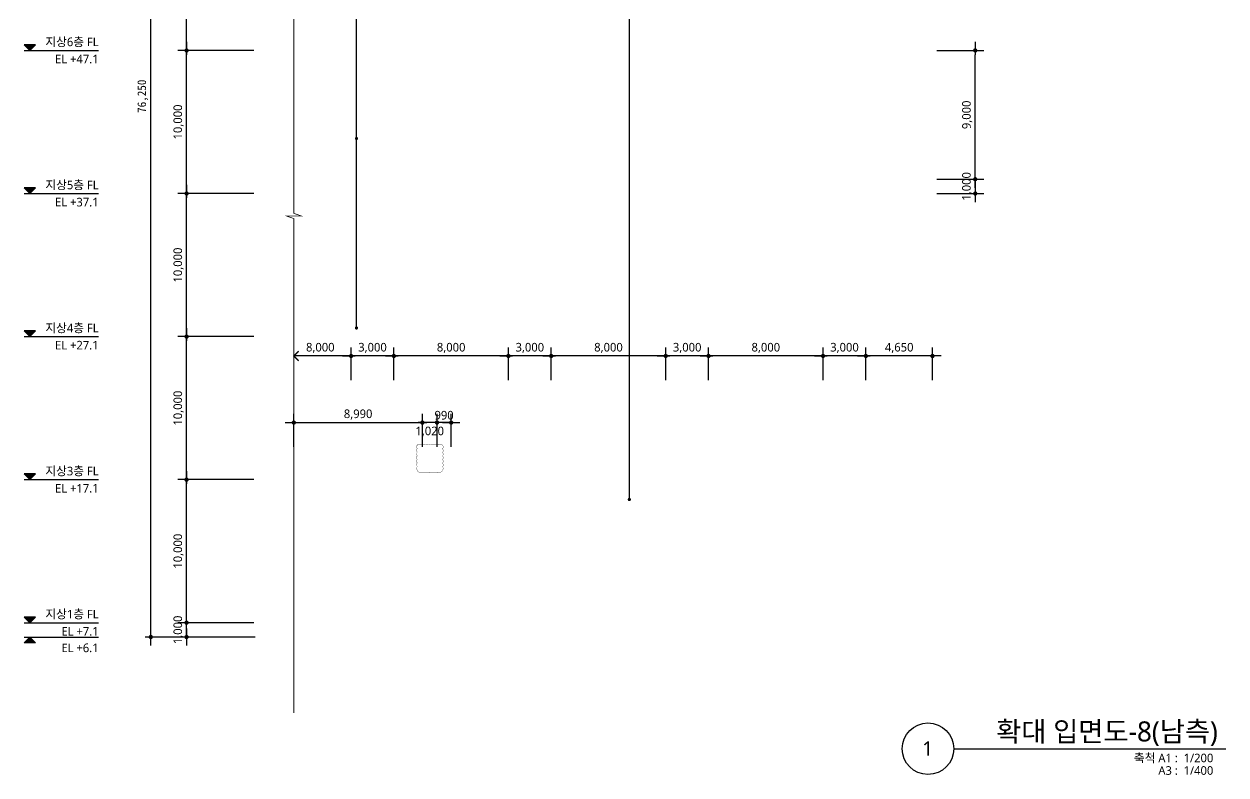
# Model space of a CAD drawing. Header units: millimetres. Extents: x 4937160 to 6265723, y 243853 to 348825.
# Drawn here: x 6113160 to 6197194, y 243853 to 296339 of the extents above; entities that cross this region are included whole.
import ezdxf
from ezdxf.enums import TextEntityAlignment as Align

# ---------------------------------------------------------------- set-up
doc = ezdxf.new("R2010")
doc.units = ezdxf.units.MM
doc.layers.get('0').update_dxf_attribs({"linetype": 'CONTINUOUS'})
for name, color, linetype, lineweight in [('A-MKXS-TEXT2', 7, 'CONTINUOUS', 25), ('A-XXXX-SYMB', 7, 'CONTINUOUS', 25), ('A-XXXX-TXT1', 3, 'CONTINUOUS', 25), ('A-XXXX-TXT2', 3, 'CONTINUOUS', 25), ('REV-202205', 20, 'CONTINUOUS', 25)]:
    doc.layers.add(name, color=color, linetype=linetype, lineweight=lineweight)
doc.layers.add('AA-MARK', color=1, linetype='CONTINUOUS')
doc.layers.add('DIM', color=7, linetype='CONTINUOUS')
doc.styles.add('HY울릉도L', font='')
doc.styles.add('돋움체', font='')
doc.styles.add('맑은 고딕', font='malgun.ttf')
doc.styles.add('맑은고딕', font='malgun.ttf')
doc.styles.get('HY울릉도L').set_extended_font_data('HYwulM')
doc.styles.get('돋움체').set_extended_font_data('DotumChe')
doc.dimstyles.new('CDIM', dxfattribs={"dimtxt": 3, "dimasz": 1.5, "dimexe": 2, "dimexo": 1, "dimgap": 1, "dimtad": 1, "dimdec": 0, "dimrnd": 0.5, "dimzin": 0, "dimdsep": 32, "dimlunit": 6, "dimtxsty": 'HY울릉도L', "dimblk1": '_CIDOT', "dimblk2": '_CIDOT', "dimsah": 1, "dimcen": 5.5, "dimclrd": 2, "dimclre": 2, "dimclrt": 7, "dimadec": 0, "dimazin": 0, "dimtfac": 1, "dimtdec": 0, "dimtix": 1, "dimtmove": 2, "dimatfit": 1, "dimldrblk": '_CIDOT', "dimfxl": 1, "dimtolj": 1, "dimtzin": 0, "dimlwd": -1, "dimarcsym": 0})

# ---------------------------------------------------------------- blocks, each defined once
blk = doc.blocks.new('A$C4F5014BF')
at = {"layer": 'A-XXXX-SYMB'}
for points in [[(-4813, 75100), (-4413, 75500), (-5213, 75500)], [(-4813, 70000), (-4413, 70400), (-5213, 70400)], [(-4813, 60000), (-4413, 60400), (-5213, 60400)], [(-4813, 50000), (-4413, 50400), (-5213, 50400)], [(-4813, 40000), (-4413, 40400), (-5213, 40400)], [(-4813, 30000), (-4413, 30400), (-5213, 30400)], [(-4813, 20000), (-4413, 20400), (-5213, 20400)], [(-4813, 10000), (-4413, 10400), (-5213, 10400)], [(-4813, 0), (-4413, 400), (-5213, 400)], [(-4813, -1000), (-4413, -1400), (-5213, -1400)]]:
    blk.add_hatch(color=256, dxfattribs=at).paths.add_polyline_path(points)
for p, q in [((-5213, 75500), (-4813, 75100)), ((-4413, 75500), (-5213, 75500)), ((-5213, 75100), (0, 75100)), ((-4813, 75100), (-4413, 75500)), ((-5213, 70400), (-4813, 70000)), ((-4413, 70400), (-5213, 70400)), ((-5213, 70000), (0, 70000)), ((-4813, 70000), (-4413, 70400)), ((-5213, 60400), (-4813, 60000)), ((-4413, 60400), (-5213, 60400)), ((-5213, 60000), (0, 60000)), ((-4813, 60000), (-4413, 60400)), ((-5213, 50400), (-4813, 50000)), ((-4413, 50400), (-5213, 50400)), ((-5213, 50000), (0, 50000)), ((-4813, 50000), (-4413, 50400)), ((-5213, 40400), (-4813, 40000)), ((-4413, 40400), (-5213, 40400)), ((-4813, 40000), (-4413, 40400)), ((-5213, 40000), (0, 40000)), ((-5213, 30400), (-4813, 30000)), ((-4413, 30400), (-5213, 30400)), ((-4813, 30000), (-4413, 30400)), ((-5213, 30000), (0, 30000)), ((-5213, 20400), (-4813, 20000)), ((-4413, 20400), (-5213, 20400)), ((-4813, 20000), (-4413, 20400)), ((-5213, 20000), (0, 20000)), ((-5213, 10400), (-4813, 10000)), ((-4413, 10400), (-5213, 10400)), ((-4813, 10000), (-4413, 10400)), ((-5213, 10000), (0, 10000)), ((-5213, 400), (-4813, 0)), ((-4413, 400), (-5213, 400)), ((-5213, 0), (0, 0)), ((-4813, 0), (-4413, 400)), ((-5213, -1000), (0, -1000)), ((-5213, -1400), (-4813, -1000)), ((-4413, -1400), (-5213, -1400)), ((-4813, -1000), (-4413, -1400))]:
    blk.add_line(p, q, dxfattribs=at)
at = {"layer": 'A-XXXX-TXT2', "style": '맑은고딕'}
for s, p in [('옥상층 FL', (0, 75700)), ('EL +82.35', (0, 74500)), ('지상9층 FL', (0, 70600)), ('EL +77.25', (0, 69400)), ('지상8층 FL', (0, 60600)), ('EL +67.1', (0, 59400)), ('지상7층 FL', (0, 50600)), ('EL +57.1', (0, 49400)), ('지상6층 FL', (0, 40600)), ('EL +47.1', (0, 39400)), ('지상5층 FL', (0, 30600)), ('EL +37.1', (0, 29400)), ('지상4층 FL', (0, 20600)), ('EL +27.1', (0, 19400)), ('지상3층 FL', (0, 10600)), ('EL +17.1', (0, 9400)), ('지상1층 FL', (0, 600)), ('EL +7.1', (0, -600)), ('EL +6.1', (0, -1756))]:
    blk.add_text(s, height=600, dxfattribs=at).set_placement(p, align=Align.MIDDLE_RIGHT)
blk = doc.blocks.new('_CIDOT')
at = {"color": 0, "linetype": 'ByBlock'}
blk.add_line((2, 0), (-1, 0), dxfattribs=at)
at = {"color": 0, "linetype": 'ByBlock', "const_width": 0.5}
blk.add_lwpolyline([(-0.25, 0, 1), (0.25, 0, 1)], format="xyb", close=True, dxfattribs=at)
blk = doc.blocks.new('*D1321')
at = {"layer": 'DIM', "lineweight": -2, "transparency": 16777216}
for p, q in [((6142033, 266793), (6142033, 269084)), ((6143023, 266793), (6143023, 269084))]:
    blk.add_line(p, q, dxfattribs=at)
at = {"layer": 'DIM', "transparency": 16777216}
for p, q in [((6141733, 268484), (6141433, 268484)), ((6143023, 268484), (6142033, 268484)), ((6143323, 268484), (6143623, 268484))]:
    blk.add_line(p, q, dxfattribs=at)
at = {"layer": 'DIM', "transparency": 16777216, "xscale": 300, "yscale": 300, "zscale": 300}
blk.add_blockref('_CIDOT', (6142033, 268484), dxfattribs=at)
at = {"layer": 'DIM', "transparency": 16777216, "xscale": 300, "yscale": 300, "zscale": 300, "rotation": 180}
blk.add_blockref('_CIDOT', (6143023, 268484), dxfattribs=at)
at = {"layer": 'DIM', "color": 3, "transparency": 16777216, "insert": (6142528, 268994), "char_height": 600, "attachment_point": 5, "style": '맑은고딕'}
blk.add_mtext('\\A1;990', dxfattribs=at)
blk = doc.blocks.new('*D1322')
at = {"layer": 'DIM', "lineweight": -2, "transparency": 16777216}
for p, q in [((6141013, 266793), (6141013, 269084)), ((6142033, 266793), (6142033, 269084))]:
    blk.add_line(p, q, dxfattribs=at)
at = {"layer": 'DIM', "transparency": 16777216}
blk.add_line((6141733, 268484), (6141313, 268484), dxfattribs=at)
at = {"layer": 'DIM', "transparency": 16777216, "xscale": 300, "yscale": 300, "zscale": 300, "rotation": 180}
blk.add_blockref('_CIDOT', (6141013, 268484), dxfattribs=at)
at = {"layer": 'DIM', "transparency": 16777216, "xscale": 300, "yscale": 300, "zscale": 300}
blk.add_blockref('_CIDOT', (6142033, 268484), dxfattribs=at)
at = {"layer": 'DIM', "color": 3, "transparency": 16777216, "insert": (6141523, 267846), "char_height": 600, "attachment_point": 5, "style": '맑은고딕'}
blk.add_mtext('\\A1;1,020', dxfattribs=at)
blk = doc.blocks.new('*D1323')
at = {"layer": 'DIM', "lineweight": -2, "transparency": 16777216}
for p, q in [((6132023, 266793), (6132023, 269084)), ((6141013, 266793), (6141013, 269084))]:
    blk.add_line(p, q, dxfattribs=at)
at = {"layer": 'DIM', "transparency": 16777216}
blk.add_line((6132323, 268484), (6140713, 268484), dxfattribs=at)
at = {"layer": 'DIM', "transparency": 16777216, "xscale": 300, "yscale": 300, "zscale": 300, "rotation": 180}
blk.add_blockref('_CIDOT', (6132023, 268484), dxfattribs=at)
at = {"layer": 'DIM', "transparency": 16777216, "xscale": 300, "yscale": 300, "zscale": 300}
blk.add_blockref('_CIDOT', (6141013, 268484), dxfattribs=at)
at = {"layer": 'DIM', "color": 3, "transparency": 16777216, "insert": (6136518, 269044), "char_height": 600, "attachment_point": 5, "style": '맑은고딕'}
blk.add_mtext('\\A1;8,990', dxfattribs=at)
blk = doc.blocks.new('*D1347')
at = {"layer": 'DIM', "lineweight": -2, "transparency": 16777216}
for p, q in [((6158023, 271447), (6158023, 273737)), ((6161023, 271447), (6161023, 273737))]:
    blk.add_line(p, q, dxfattribs=at)
at = {"layer": 'DIM', "transparency": 16777216}
blk.add_line((6160723, 273137), (6158323, 273137), dxfattribs=at)
at = {"layer": 'DIM', "transparency": 16777216, "xscale": 300, "yscale": 300, "zscale": 300, "rotation": 180}
blk.add_blockref('_CIDOT', (6158023, 273137), dxfattribs=at)
at = {"layer": 'DIM', "transparency": 16777216, "xscale": 300, "yscale": 300, "zscale": 300}
blk.add_blockref('_CIDOT', (6161023, 273137), dxfattribs=at)
at = {"layer": 'DIM', "color": 3, "transparency": 16777216, "insert": (6159523, 273697), "char_height": 600, "attachment_point": 5, "style": '맑은고딕'}
blk.add_mtext('\\A1;3,000', dxfattribs=at)
blk = doc.blocks.new('*D1348')
at = {"layer": 'DIM', "lineweight": -2, "transparency": 16777216}
for p, q in [((6161023, 271447), (6161023, 273737)), ((6169023, 271447), (6169023, 273737))]:
    blk.add_line(p, q, dxfattribs=at)
at = {"layer": 'DIM', "transparency": 16777216}
blk.add_line((6168723, 273137), (6161323, 273137), dxfattribs=at)
at = {"layer": 'DIM', "transparency": 16777216, "xscale": 300, "yscale": 300, "zscale": 300, "rotation": 180}
blk.add_blockref('_CIDOT', (6161023, 273137), dxfattribs=at)
at = {"layer": 'DIM', "transparency": 16777216, "xscale": 300, "yscale": 300, "zscale": 300}
blk.add_blockref('_CIDOT', (6169023, 273137), dxfattribs=at)
at = {"layer": 'DIM', "color": 3, "transparency": 16777216, "insert": (6165023, 273697), "char_height": 600, "attachment_point": 5, "style": '맑은고딕'}
blk.add_mtext('\\A1;8,000', dxfattribs=at)
blk = doc.blocks.new('*D1349')
at = {"layer": 'DIM', "lineweight": -2, "transparency": 16777216}
for p, q in [((6169023, 271447), (6169023, 273737)), ((6172023, 271447), (6172023, 273737))]:
    blk.add_line(p, q, dxfattribs=at)
at = {"layer": 'DIM', "transparency": 16777216}
blk.add_line((6171723, 273137), (6169323, 273137), dxfattribs=at)
at = {"layer": 'DIM', "transparency": 16777216, "xscale": 300, "yscale": 300, "zscale": 300, "rotation": 180}
blk.add_blockref('_CIDOT', (6169023, 273137), dxfattribs=at)
at = {"layer": 'DIM', "transparency": 16777216, "xscale": 300, "yscale": 300, "zscale": 300}
blk.add_blockref('_CIDOT', (6172023, 273137), dxfattribs=at)
at = {"layer": 'DIM', "color": 3, "transparency": 16777216, "insert": (6170523, 273697), "char_height": 600, "attachment_point": 5, "style": '맑은고딕'}
blk.add_mtext('\\A1;3,000', dxfattribs=at)
blk = doc.blocks.new('*D1350')
at = {"layer": 'DIM', "lineweight": -2, "transparency": 16777216}
for p, q in [((6172023, 271447), (6172023, 273737)), ((6176673, 271447), (6176673, 273737))]:
    blk.add_line(p, q, dxfattribs=at)
at = {"layer": 'DIM', "transparency": 16777216}
blk.add_line((6176373, 273137), (6172323, 273137), dxfattribs=at)
at = {"layer": 'DIM', "transparency": 16777216, "xscale": 300, "yscale": 300, "zscale": 300, "rotation": 180}
blk.add_blockref('_CIDOT', (6172023, 273137), dxfattribs=at)
at = {"layer": 'DIM', "transparency": 16777216, "xscale": 300, "yscale": 300, "zscale": 300}
blk.add_blockref('_CIDOT', (6176673, 273137), dxfattribs=at)
at = {"layer": 'DIM', "color": 3, "transparency": 16777216, "insert": (6174348, 273697), "char_height": 600, "attachment_point": 5, "style": '맑은고딕'}
blk.add_mtext('\\A1;4,650', dxfattribs=at)
blk = doc.blocks.new('*D1351')
at = {"layer": 'DIM', "lineweight": -2, "transparency": 16777216}
for p, q in [((6147023, 271447), (6147023, 273737)), ((6150023, 271447), (6150023, 273737))]:
    blk.add_line(p, q, dxfattribs=at)
at = {"layer": 'DIM', "transparency": 16777216}
blk.add_line((6149723, 273137), (6147323, 273137), dxfattribs=at)
at = {"layer": 'DIM', "transparency": 16777216, "xscale": 300, "yscale": 300, "zscale": 300, "rotation": 180}
blk.add_blockref('_CIDOT', (6147023, 273137), dxfattribs=at)
at = {"layer": 'DIM', "transparency": 16777216, "xscale": 300, "yscale": 300, "zscale": 300}
blk.add_blockref('_CIDOT', (6150023, 273137), dxfattribs=at)
at = {"layer": 'DIM', "color": 3, "transparency": 16777216, "insert": (6148523, 273697), "char_height": 600, "attachment_point": 5, "style": '맑은고딕'}
blk.add_mtext('\\A1;3,000', dxfattribs=at)
blk = doc.blocks.new('*D1352')
at = {"layer": 'DIM', "lineweight": -2, "transparency": 16777216}
for p, q in [((6150023, 271447), (6150023, 273737)), ((6158023, 271447), (6158023, 273737))]:
    blk.add_line(p, q, dxfattribs=at)
at = {"layer": 'DIM', "transparency": 16777216}
blk.add_line((6157723, 273137), (6150323, 273137), dxfattribs=at)
at = {"layer": 'DIM', "transparency": 16777216, "xscale": 300, "yscale": 300, "zscale": 300, "rotation": 180}
blk.add_blockref('_CIDOT', (6150023, 273137), dxfattribs=at)
at = {"layer": 'DIM', "transparency": 16777216, "xscale": 300, "yscale": 300, "zscale": 300}
blk.add_blockref('_CIDOT', (6158023, 273137), dxfattribs=at)
at = {"layer": 'DIM', "color": 3, "transparency": 16777216, "insert": (6154023, 273697), "char_height": 600, "attachment_point": 5, "style": '맑은고딕'}
blk.add_mtext('\\A1;8,000', dxfattribs=at)
blk = doc.blocks.new('*D1353')
at = {"layer": 'DIM', "lineweight": -2, "transparency": 16777216}
for p, q in [((6136023, 271447), (6136023, 273737)), ((6139023, 271447), (6139023, 273737))]:
    blk.add_line(p, q, dxfattribs=at)
at = {"layer": 'DIM', "transparency": 16777216}
blk.add_line((6138723, 273137), (6136323, 273137), dxfattribs=at)
at = {"layer": 'DIM', "transparency": 16777216, "xscale": 300, "yscale": 300, "zscale": 300, "rotation": 180}
blk.add_blockref('_CIDOT', (6136023, 273137), dxfattribs=at)
at = {"layer": 'DIM', "transparency": 16777216, "xscale": 300, "yscale": 300, "zscale": 300}
blk.add_blockref('_CIDOT', (6139023, 273137), dxfattribs=at)
at = {"layer": 'DIM', "color": 3, "transparency": 16777216, "insert": (6137523, 273697), "char_height": 600, "attachment_point": 5, "style": '맑은고딕'}
blk.add_mtext('\\A1;3,000', dxfattribs=at)
blk = doc.blocks.new('*D1354')
at = {"layer": 'DIM', "lineweight": -2, "transparency": 16777216}
for p, q in [((6139023, 271447), (6139023, 273737)), ((6147023, 271447), (6147023, 273737))]:
    blk.add_line(p, q, dxfattribs=at)
at = {"layer": 'DIM', "transparency": 16777216}
blk.add_line((6146723, 273137), (6139323, 273137), dxfattribs=at)
at = {"layer": 'DIM', "transparency": 16777216, "xscale": 300, "yscale": 300, "zscale": 300, "rotation": 180}
blk.add_blockref('_CIDOT', (6139023, 273137), dxfattribs=at)
at = {"layer": 'DIM', "transparency": 16777216, "xscale": 300, "yscale": 300, "zscale": 300}
blk.add_blockref('_CIDOT', (6147023, 273137), dxfattribs=at)
at = {"layer": 'DIM', "color": 3, "transparency": 16777216, "insert": (6143023, 273697), "char_height": 600, "attachment_point": 5, "style": '맑은고딕'}
blk.add_mtext('\\A1;8,000', dxfattribs=at)
blk = doc.blocks.new('*D1461')
at = {"layer": 'DIM', "transparency": 16777216}
blk.add_line((6135723, 273137), (6132023, 273137), dxfattribs=at)
at = {"layer": 'DIM', "lineweight": -2, "transparency": 16777216}
blk.add_line((6136023, 271447), (6136023, 273737), dxfattribs=at)
at = {"layer": 'DIM', "transparency": 16777216, "xscale": 300, "yscale": 300, "zscale": 300}
blk.add_blockref('_CIDOT', (6136023, 273137), dxfattribs=at)
at = {"layer": 'DIM', "color": 3, "transparency": 16777216, "insert": (6133873, 273697), "char_height": 600, "attachment_point": 5, "style": '맑은고딕'}
blk.add_mtext('\\A1;8,000', dxfattribs=at)
blk = doc.blocks.new('_None')
blk = doc.blocks.new('*D1552')
at = {"layer": 'DIM', "lineweight": -2, "transparency": 16777216}
for p, q in [((-300, 11000), (-5600, 11000)), ((-300, 1000), (-5600, 1000))]:
    blk.add_line(p, q, dxfattribs=at)
at = {"layer": 'DIM', "transparency": 16777216}
blk.add_line((-5000, 1300), (-5000, 10700), dxfattribs=at)
at = {"layer": 'DIM', "transparency": 16777216, "xscale": 300, "yscale": 300, "zscale": 300}
for p, rotation in [((-5000, 11000), 90), ((-5000, 1000), 270)]:
    blk.add_blockref('_CIDOT', p, dxfattribs=dict(at, rotation=rotation))
at = {"layer": 'DIM', "color": 3, "transparency": 16777216, "insert": (-5562, 6000), "char_height": 600, "attachment_point": 5, "rotation": 90, "style": '맑은고딕'}
blk.add_mtext('\\A1;10,000', dxfattribs=at)
blk = doc.blocks.new('*D1553')
at = {"layer": 'DIM', "lineweight": -2, "transparency": 16777216}
for p, q in [((-300, 21000), (-5600, 21000)), ((-300, 11000), (-5600, 11000))]:
    blk.add_line(p, q, dxfattribs=at)
at = {"layer": 'DIM', "transparency": 16777216}
blk.add_line((-5000, 11300), (-5000, 20700), dxfattribs=at)
at = {"layer": 'DIM', "transparency": 16777216, "xscale": 300, "yscale": 300, "zscale": 300}
for p, rotation in [((-5000, 21000), 90), ((-5000, 11000), 270)]:
    blk.add_blockref('_CIDOT', p, dxfattribs=dict(at, rotation=rotation))
at = {"layer": 'DIM', "color": 3, "transparency": 16777216, "insert": (-5562, 16000), "char_height": 600, "attachment_point": 5, "rotation": 90, "style": '맑은고딕'}
blk.add_mtext('\\A1;10,000', dxfattribs=at)
blk = doc.blocks.new('*D1554')
at = {"layer": 'DIM', "lineweight": -2, "transparency": 16777216}
for p, q in [((-300, 31000), (-5600, 31000)), ((-300, 21000), (-5600, 21000))]:
    blk.add_line(p, q, dxfattribs=at)
at = {"layer": 'DIM', "transparency": 16777216}
blk.add_line((-5000, 21300), (-5000, 30700), dxfattribs=at)
at = {"layer": 'DIM', "transparency": 16777216, "xscale": 300, "yscale": 300, "zscale": 300}
for p, rotation in [((-5000, 31000), 90), ((-5000, 21000), 270)]:
    blk.add_blockref('_CIDOT', p, dxfattribs=dict(at, rotation=rotation))
at = {"layer": 'DIM', "color": 3, "transparency": 16777216, "insert": (-5562, 26000), "char_height": 600, "attachment_point": 5, "rotation": 90, "style": '맑은고딕'}
blk.add_mtext('\\A1;10,000', dxfattribs=at)
blk = doc.blocks.new('*D1555')
at = {"layer": 'DIM', "lineweight": -2, "transparency": 16777216}
for p, q in [((-300, 41000), (-5600, 41000)), ((-300, 31000), (-5600, 31000))]:
    blk.add_line(p, q, dxfattribs=at)
at = {"layer": 'DIM', "transparency": 16777216}
blk.add_line((-5000, 31300), (-5000, 40700), dxfattribs=at)
at = {"layer": 'DIM', "transparency": 16777216, "xscale": 300, "yscale": 300, "zscale": 300}
for p, rotation in [((-5000, 41000), 90), ((-5000, 31000), 270)]:
    blk.add_blockref('_CIDOT', p, dxfattribs=dict(at, rotation=rotation))
at = {"layer": 'DIM', "color": 3, "transparency": 16777216, "insert": (-5562, 36000), "char_height": 600, "attachment_point": 5, "rotation": 90, "style": '맑은고딕'}
blk.add_mtext('\\A1;10,000', dxfattribs=at)
blk = doc.blocks.new('*D1556')
at = {"layer": 'DIM', "lineweight": -2, "transparency": 16777216}
for p, q in [((-300, 51000), (-5600, 51000)), ((-300, 41000), (-5600, 41000))]:
    blk.add_line(p, q, dxfattribs=at)
at = {"layer": 'DIM', "transparency": 16777216}
blk.add_line((-5000, 41300), (-5000, 50700), dxfattribs=at)
at = {"layer": 'DIM', "transparency": 16777216, "xscale": 300, "yscale": 300, "zscale": 300}
for p, rotation in [((-5000, 51000), 90), ((-5000, 41000), 270)]:
    blk.add_blockref('_CIDOT', p, dxfattribs=dict(at, rotation=rotation))
at = {"layer": 'DIM', "color": 3, "transparency": 16777216, "insert": (-5562, 46000), "char_height": 600, "attachment_point": 5, "rotation": 90, "style": '맑은고딕'}
blk.add_mtext('\\A1;10,000', dxfattribs=at)
blk = doc.blocks.new('*D1557')
at = {"layer": 'DIM', "lineweight": -2, "transparency": 16777216}
for p, q in [((-200, 61000), (-5400, 61000)), ((-200, 51000), (-5400, 51000))]:
    blk.add_line(p, q, dxfattribs=at)
at = {"layer": 'DIM', "transparency": 16777216}
blk.add_line((-5000, 51300), (-5000, 60700), dxfattribs=at)
at = {"layer": 'DIM', "transparency": 16777216, "xscale": 300, "yscale": 300, "zscale": 300}
for p, rotation in [((-5000, 61000), 90), ((-5000, 51000), 270)]:
    blk.add_blockref('_CIDOT', p, dxfattribs=dict(at, rotation=rotation))
at = {"layer": 'DIM', "color": 3, "transparency": 16777216, "insert": (-5557, 56000), "char_height": 600, "attachment_point": 5, "rotation": 90, "style": '돋움체'}
blk.add_mtext('\\A1;10,000', dxfattribs=at)
blk = doc.blocks.new('*D1558')
at = {"layer": 'DIM', "lineweight": -2, "transparency": 16777216}
for p, q in [((-200, 76250), (-7900, 76250)), ((-200, 0), (-7900, 0))]:
    blk.add_line(p, q, dxfattribs=at)
at = {"layer": 'DIM', "transparency": 16777216}
blk.add_line((-7500, 300), (-7500, 75950), dxfattribs=at)
at = {"layer": 'DIM', "transparency": 16777216, "xscale": 300, "yscale": 300, "zscale": 300}
for p, rotation in [((-7500, 76250), 90), ((-7500, 0), 270)]:
    blk.add_blockref('_CIDOT', p, dxfattribs=dict(at, rotation=rotation))
at = {"layer": 'DIM', "color": 3, "transparency": 16777216, "insert": (-8057, 37800), "char_height": 600, "attachment_point": 5, "rotation": 90, "style": '돋움체'}
blk.add_mtext('\\A1;76,250', dxfattribs=at)
blk = doc.blocks.new('*D1559')
at = {"layer": 'DIM', "lineweight": -2, "transparency": 16777216}
for p, q in [((-300, 71150), (-5600, 71150)), ((-300, 61000), (-5600, 61000))]:
    blk.add_line(p, q, dxfattribs=at)
at = {"layer": 'DIM', "transparency": 16777216}
blk.add_line((-5000, 61300), (-5000, 70850), dxfattribs=at)
at = {"layer": 'DIM', "transparency": 16777216, "xscale": 300, "yscale": 300, "zscale": 300}
for p, rotation in [((-5000, 71150), 90), ((-5000, 61000), 270)]:
    blk.add_blockref('_CIDOT', p, dxfattribs=dict(at, rotation=rotation))
at = {"layer": 'DIM', "color": 3, "transparency": 16777216, "insert": (-5562, 66075), "char_height": 600, "attachment_point": 5, "rotation": 90, "style": '맑은고딕'}
blk.add_mtext('\\A1;10,150', dxfattribs=at)
blk = doc.blocks.new('*D1560')
at = {"layer": 'DIM', "lineweight": -2, "transparency": 16777216}
for p, q in [((-300, 76250), (-5600, 76250)), ((-300, 71150), (-5600, 71150))]:
    blk.add_line(p, q, dxfattribs=at)
at = {"layer": 'DIM', "transparency": 16777216}
blk.add_line((-5000, 71450), (-5000, 75950), dxfattribs=at)
at = {"layer": 'DIM', "transparency": 16777216, "xscale": 300, "yscale": 300, "zscale": 300}
for p, rotation in [((-5000, 76250), 90), ((-5000, 71150), 270)]:
    blk.add_blockref('_CIDOT', p, dxfattribs=dict(at, rotation=rotation))
at = {"layer": 'DIM', "color": 3, "transparency": 16777216, "insert": (-5562, 73700), "char_height": 600, "attachment_point": 5, "rotation": 90, "style": '맑은고딕'}
blk.add_mtext('\\A1;5,100', dxfattribs=at)
blk = doc.blocks.new('*D1561')
at = {"layer": 'DIM', "lineweight": -2, "transparency": 16777216}
for p, q in [((-300, 1000), (-5600, 1000)), ((-300, 0), (-5600, 0))]:
    blk.add_line(p, q, dxfattribs=at)
at = {"layer": 'DIM', "transparency": 16777216}
for p, q in [((-5000, 1300), (-5000, 1600)), ((-5000, 0), (-5000, 1000)), ((-5000, -300), (-5000, -600))]:
    blk.add_line(p, q, dxfattribs=at)
at = {"layer": 'DIM', "transparency": 16777216, "xscale": 300, "yscale": 300, "zscale": 300}
for p, rotation in [((-5000, 1000), 270), ((-5000, 0), 90)]:
    blk.add_blockref('_CIDOT', p, dxfattribs=dict(at, rotation=rotation))
at = {"layer": 'DIM', "color": 3, "transparency": 16777216, "insert": (-5562, 500), "char_height": 600, "attachment_point": 5, "rotation": 90, "style": '맑은고딕'}
blk.add_mtext('\\A1;1,000', dxfattribs=at)
blk = doc.blocks.new('*D1499')
at = {"layer": 'DIM', "transparency": 16777216}
for p, q in [((6179663, 285793), (6179663, 286093)), ((6179663, 285493), (6179663, 284493)), ((6179663, 284193), (6179663, 283893))]:
    blk.add_line(p, q, dxfattribs=at)
at = {"layer": 'DIM', "lineweight": -2, "transparency": 16777216}
for p, q in [((6176973, 285493), (6180263, 285493)), ((6176973, 284493), (6180263, 284493))]:
    blk.add_line(p, q, dxfattribs=at)
at = {"layer": 'DIM', "transparency": 16777216, "xscale": 300, "yscale": 300, "zscale": 300}
for p, rotation in [((6179663, 285493), 270), ((6179663, 284493), 90)]:
    blk.add_blockref('_CIDOT', p, dxfattribs=dict(at, rotation=rotation))
at = {"layer": 'DIM', "color": 3, "transparency": 16777216, "insert": (6179101, 284993), "char_height": 600, "attachment_point": 5, "rotation": 90, "style": '맑은고딕'}
blk.add_mtext('\\A1;1,000', dxfattribs=at)
blk = doc.blocks.new('*D1500')
at = {"layer": 'DIM', "lineweight": -2, "transparency": 16777216}
for p, q in [((6176973, 294493), (6180263, 294493)), ((6176973, 285493), (6180263, 285493))]:
    blk.add_line(p, q, dxfattribs=at)
at = {"layer": 'DIM', "transparency": 16777216}
blk.add_line((6179663, 285793), (6179663, 294193), dxfattribs=at)
at = {"layer": 'DIM', "transparency": 16777216, "xscale": 300, "yscale": 300, "zscale": 300}
for p, rotation in [((6179663, 294493), 90), ((6179663, 285493), 270)]:
    blk.add_blockref('_CIDOT', p, dxfattribs=dict(at, rotation=rotation))
at = {"layer": 'DIM', "color": 3, "transparency": 16777216, "insert": (6179103, 289993), "char_height": 600, "attachment_point": 5, "rotation": 90, "style": '맑은고딕'}
blk.add_mtext('\\A1;9,000', dxfattribs=at)
blk = doc.blocks.new('dim-ver')
at = {"layer": 'DIM'}
dim = blk.add_linear_dim(base=(-7500, 76250), p1=(0, 0), p2=(0, 76250), angle=90, dimstyle='CDIM', override={"dimscale": 200, "dimtxsty": '돋움체', "dimclrd": 256, "dimclre": 256, "dimclrt": 3}, dxfattribs=at)
dim.commit()
dim.dimension.update_dxf_attribs({"geometry": '*D1558', "text_midpoint": (-8057.1, 37800), "dimtype": 128})
for base, p1, p2, override, picture, middle in [((-5000, 76250), (0, 71150), (0, 76250), {"dimscale": 200, "dimexe": 3, "dimexo": 1.5, "dimtxsty": '맑은고딕', "dimclrd": 256, "dimclre": 256, "dimclrt": 3}, '*D1560', (-5562, 73700)), ((-5000, 71150), (0, 61000), (0, 71150), {"dimscale": 200, "dimexe": 3, "dimexo": 1.5, "dimtxsty": '맑은고딕', "dimclrd": 256, "dimclre": 256, "dimclrt": 3}, '*D1559', (-5562, 66075)), ((-5000, 61000), (0, 51000), (0, 61000), {"dimscale": 200, "dimtxsty": '돋움체', "dimclrd": 256, "dimclre": 256, "dimclrt": 3}, '*D1557', (-5557.1, 56000)), ((-5000, 51000), (0, 41000), (0, 51000), {"dimscale": 200, "dimexe": 3, "dimexo": 1.5, "dimtxsty": '맑은고딕', "dimclrd": 256, "dimclre": 256, "dimclrt": 3}, '*D1556', (-5562, 46000)), ((-5000, 41000), (0, 31000), (0, 41000), {"dimscale": 200, "dimexe": 3, "dimexo": 1.5, "dimtxsty": '맑은고딕', "dimclrd": 256, "dimclre": 256, "dimclrt": 3}, '*D1555', (-5562, 36000)), ((-5000, 31000), (0, 21000), (0, 31000), {"dimscale": 200, "dimexe": 3, "dimexo": 1.5, "dimtxsty": '맑은고딕', "dimclrd": 256, "dimclre": 256, "dimclrt": 3}, '*D1554', (-5562, 26000)), ((-5000, 21000), (0, 11000), (0, 21000), {"dimscale": 200, "dimexe": 3, "dimexo": 1.5, "dimtxsty": '맑은고딕', "dimclrd": 256, "dimclre": 256, "dimclrt": 3}, '*D1553', (-5562, 16000)), ((-5000, 11000), (0, 1000), (0, 11000), {"dimscale": 200, "dimexe": 3, "dimexo": 1.5, "dimtxsty": '맑은고딕', "dimclrd": 256, "dimclre": 256, "dimclrt": 3}, '*D1552', (-5562, 6000)), ((-5000, 1000), (0, 0), (0, 1000), {"dimscale": 200, "dimexe": 3, "dimexo": 1.5, "dimtxsty": '맑은고딕', "dimclrd": 256, "dimclre": 256, "dimclrt": 3}, '*D1561', (-5562, 500))]:
    dim = blk.add_linear_dim(base=base, p1=p1, p2=p2, angle=90, dimstyle='CDIM', override=override, dxfattribs=at)
    dim.commit()
    dim.dimension.update_dxf_attribs({"geometry": picture, "text_midpoint": middle})

msp = doc.modelspace()

# ---------------------------------------------------------------- linework, layer by layer
at = {"const_width": 100}
msp.add_lwpolyline([(6132364.4, 273478.7), (6132022.8, 273137.1), (6132364.4, 272795.6)], dxfattribs=at)
at = {"layer": 'A-MKXS-TEXT2'}
for p, q in [((6136401.8, 275096.2), (6136401.8, 337024.9)), ((6155480.5, 263103.8), (6155480.5, 337024.9))]:
    msp.add_line(p, q, dxfattribs=at)
at = {"layer": 'A-MKXS-TEXT2', "const_width": 112.5}
for points in [[(6136401.8, 288283.3, 1), (6136401.8, 288395.8, 1)], [(6136401.8, 275039.9, 1), (6136401.8, 275152.4, 1)], [(6155480.5, 263047.6, 1), (6155480.5, 263160.1, 1)]]:
    msp.add_lwpolyline(points, format="xyb", close=True, dxfattribs=at)
at = {"layer": 'A-XXXX-SYMB'}
msp.add_line((6178161.1, 245684.9), (6197194.2, 245684.9), dxfattribs=at)
msp.add_circle((6176361.1, 245684.9), 1800, dxfattribs=at)
at = {"layer": 'AA-MARK', "const_width": 50}
msp.add_lwpolyline([(6132024.1, 248184.9), (6132024.1, 282742.4), (6131502.3, 282924.9), (6132544.6, 282924.9), (6132023.5, 283107.5), (6132023.5, 339024.9)], dxfattribs=at)
at = {"layer": 'REV-202205', "const_width": 20}
msp.add_lwpolyline([(6140665.2, 266910.5, -0.5205671), (6140915.2, 266910.5, -0.5205671), (6141165.2, 266910.5, -0.5205671), (6141415.2, 266910.5, -0.5205671), (6141665.2, 266910.5, -0.5205671), (6141915.2, 266910.5, -0.5205671), (6142165.2, 266910.5, -0.5205671), (6142403.9, 266899.3, -0.5205671), (6142403.9, 266649.3, -0.5205671), (6142403.9, 266399.3, -0.5205671), (6142403.9, 266149.3, -0.5205671), (6142403.9, 265899.3, -0.5205671), (6142403.9, 265649.3, -0.5205671), (6142403.9, 265399.3, -0.5205671), (6142403.9, 265149.3, -0.5205671), (6142277.4, 265025.9, -0.5205671), (6142027.4, 265025.9, -0.5205671), (6141777.4, 265025.9, -0.5205671), (6141527.4, 265025.9, -0.5205671), (6141277.4, 265025.9, -0.5205671), (6141027.4, 265025.9, -0.5205671), (6140777.4, 265025.9, -0.5205671), (6140665.2, 265163.7, -0.5205671), (6140665.2, 265413.7, -0.5205671), (6140665.2, 265663.7, -0.5205671), (6140665.2, 265913.7, -0.5205671), (6140665.2, 266163.7, -0.5205671), (6140665.2, 266413.7, -0.5205671), (6140665.2, 266663.7, -0.5205671)], format="xyb", close=True, dxfattribs=at)

# ---------------------------------------------------------------- block references
msp.add_blockref('A$C4F5014BF', (6118373.5, 254493.3))
at = {"layer": 'DIM'}
msp.add_blockref('dim-ver', (6129524.1, 253493.3), dxfattribs=at)

# ---------------------------------------------------------------- texts
at = {"layer": 'A-XXXX-TXT1', "style": '맑은 고딕'}
msp.add_text('확대 입면도-8(남측)', height=1400, dxfattribs=at).set_placement((6196622.6, 245775.5), align=Align.BOTTOM_RIGHT)
msp.add_text('1', height=1000, dxfattribs=at).set_placement((6176337.9, 245706.3), align=Align.MIDDLE)
for s, p in [('축척 A1 :  1/200', (6196311.1, 245340.4)), ('A3 :  1/400', (6196311.1, 244464.7))]:
    msp.add_text(s, height=600, dxfattribs=at).set_placement(p, align=Align.TOP_RIGHT)

# ---------------------------------------------------------------- dimensions: what is measured, and where the dimension line sits
at = {"layer": 'DIM'}
for base, p1, p2, angle, picture, middle in [((6179663.1, 294493.3), (6176672.8, 285493.3), (6176672.8, 294493.3), 90, '*D1500', (6179102.8, 289993.3)), ((6179663.1, 284493.3), (6176672.8, 285493.3), (6176672.8, 284493.3), 270, '*D1499', (6179101.2, 284993.3)), ((6136022.8, 273137.1), (6139022.8, 271146.8), (6136022.8, 271146.8), 180, '*D1353', (6137522.8, 273697.5)), ((6139022.8, 273137.1), (6147022.8, 271146.8), (6139022.8, 271146.8), 180, '*D1354', (6143022.8, 273697.5)), ((6147022.8, 273137.1), (6150022.8, 271146.8), (6147022.8, 271146.8), 180, '*D1351', (6148522.8, 273697.5)), ((6150022.8, 273137.1), (6158022.8, 271146.8), (6150022.8, 271146.8), 180, '*D1352', (6154022.8, 273697.5)), ((6158022.8, 273137.1), (6161022.8, 271146.8), (6158022.8, 271146.8), 180, '*D1347', (6159522.8, 273697.5)), ((6161022.8, 273137.1), (6169022.8, 271146.8), (6161022.8, 271146.8), 180, '*D1348', (6165022.8, 273697.5)), ((6169022.8, 273137.1), (6172022.8, 271146.8), (6169022.8, 271146.8), 180, '*D1349', (6170522.8, 273697.5)), ((6172022.8, 273137.1), (6176672.8, 271146.8), (6172022.8, 271146.8), 180, '*D1350', (6174347.8, 273697.5)), ((6142032.8, 268483.6), (6143022.8, 266493.3), (6142032.8, 266493.3), 180, '*D1321', (6142527.8, 268993.6))]:
    dim = msp.add_linear_dim(base=base, p1=p1, p2=p2, angle=angle, dimstyle='CDIM', override={"dimscale": 200, "dimexe": 3, "dimexo": 1.5, "dimtxsty": '맑은고딕', "dimclrd": 256, "dimclre": 256, "dimclrt": 3}, dxfattribs=at)
    dim.commit()
    dim.dimension.update_dxf_attribs({"geometry": picture, "text_midpoint": middle})
dim = msp.add_linear_dim(base=(6132022.8, 273137.1), p1=(6136022.8, 271146.8), p2=(6132022.8, 271146.8), angle=180, text='8,000', dimstyle='CDIM', override={"dimscale": 200, "dimexe": 3, "dimexo": 1.5, "dimtxsty": '맑은고딕', "dimblk2": 'None', "dimse2": 1, "dimclrd": 256, "dimclre": 256, "dimclrt": 3}, dxfattribs=at)
dim.commit()
dim.dimension.update_dxf_attribs({"geometry": '*D1461', "text_midpoint": (6133872.8, 273697.5)})
dim = msp.add_linear_dim(base=(6141012.8, 268483.6), p1=(6132022.8, 266493.3), p2=(6141012.8, 266493.3), dimstyle='CDIM', override={"dimscale": 200, "dimexe": 3, "dimexo": 1.5, "dimtxsty": '맑은고딕', "dimclrd": 256, "dimclre": 256, "dimclrt": 3}, dxfattribs=at)
dim.commit()
dim.dimension.update_dxf_attribs({"geometry": '*D1323', "text_midpoint": (6136517.8, 269043.9)})
dim = msp.add_linear_dim(base=(6141012.8, 268483.6), p1=(6142032.8, 266493.3), p2=(6141012.8, 266493.3), angle=180, dimstyle='CDIM', override={"dimscale": 200, "dimexe": 3, "dimexo": 1.5, "dimtxsty": '맑은고딕', "dimclrd": 256, "dimclre": 256, "dimclrt": 3}, dxfattribs=at)
dim.commit()
dim.dimension.update_dxf_attribs({"geometry": '*D1322', "text_midpoint": (6141522.8, 267845.6), "dimtype": 160})

doc.saveas('drawing.dxf')
